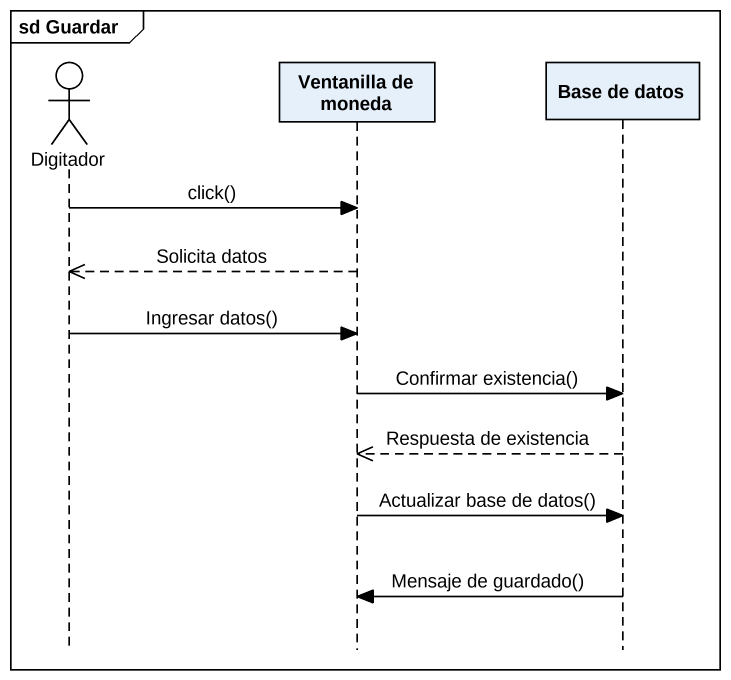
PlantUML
@startuml
mainframe sd Guardar
hide footbox
actor Digitador
participant "Ventanilla de moneda" as Ventanilla_de_moneda
participant "Base de datos" as Base_de_datos

Digitador -> Ventanilla_de_moneda : click()
Ventanilla_de_moneda -->> Digitador : Solicita datos
Digitador -> Ventanilla_de_moneda : Ingresar datos()
Ventanilla_de_moneda -> Base_de_datos : Confirmar existencia()
Base_de_datos -->> Ventanilla_de_moneda : Respuesta de existencia
Ventanilla_de_moneda -> Base_de_datos : Actualizar base de datos()
Base_de_datos -> Ventanilla_de_moneda : Mensaje de guardado()
@enduml
